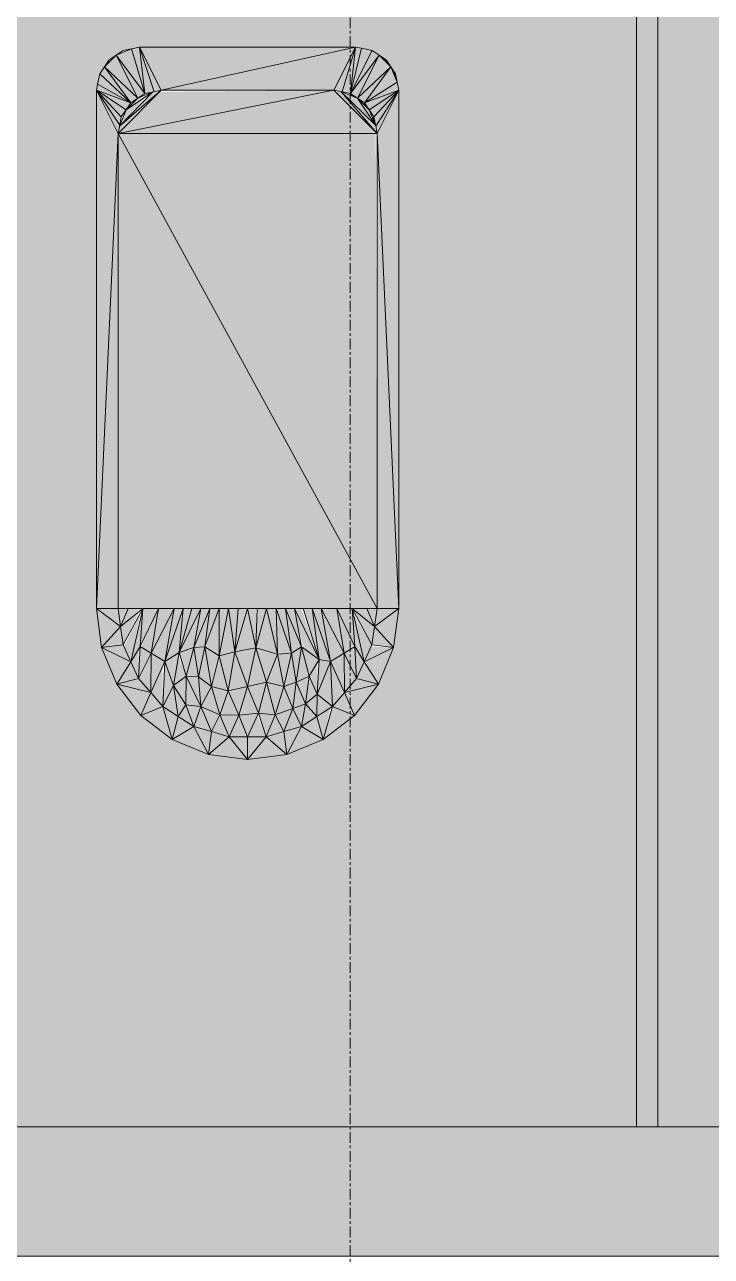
# Model space of a CAD drawing. Header units: inches. Extents: x -54880 to -186, y -265 to 853.
# Drawn here: x -15542.8 to -15511, y -6 to 51 of the extents above; entities that cross this region are included whole.
import ezdxf

# ---------------------------------------------------------------- set-up
doc = ezdxf.new("R2010")
doc.units = ezdxf.units.IN
doc.header["$MEASUREMENT"] = 0
doc.linetypes.add('Grid Line 1_2_', pattern=[0.875, 0.5, -0.125, 0.125, -0.125])
for name, color, linetype, lineweight in [('A-FLOR-LEVL', 51, 'Continuous', 9), ('A-GENM', 13, 'Continuous', 9), ('A-WALL', 113, 'Continuous', 9), ('C-BLDG-PADS', 91, 'Continuous', 9), ('S-GRID', 1, 'Continuous', 9)]:
    doc.layers.add(name, color=color, linetype=linetype, lineweight=lineweight)

# ---------------------------------------------------------------- blocks, each defined once
blk = doc.blocks.new('Urinal-Wall-3D-_-Section 10')
at = {"layer": 'A-GENM'}
for points in [[(22533.212, 47.631), (22532.213, 49.631), (22531.671, 49.09)], [(22533.538, 47.848), (22532.919, 49.924), (22532.213, 49.631)], [(22533.212, 47.631), (22533.538, 47.848), (22532.213, 49.631)], [(22533.538, 47.848), (22533.303, 50), (22532.919, 49.924)], [(22533.538, 47.848), (22533.97, 47.934), (22533.303, 50)], [(22533.97, 47.934), (22534.302, 48), (22533.303, 50)], [(22534.302, 48), (22543.302, 50), (22533.303, 50)], [(22540.188, 48), (22542.303, 48), (22543.302, 50), (22534.302, 48)], [(22542.686, 47.924), (22543.302, 50), (22542.303, 48)], [(22543.068, 47.848), (22543.302, 50), (22542.686, 47.924)], [(22543.068, 47.848), (22543.581, 49.945), (22543.302, 50)], [(22543.068, 47.848), (22544.068, 49.848), (22543.581, 49.945)], [(22543.068, 47.848), (22544.392, 49.631), (22544.068, 49.848)], [(22543.393, 47.631), (22544.392, 49.631), (22543.068, 47.848)], [(22543.393, 47.631), (22544.934, 49.09), (22544.392, 49.631)], [(22544.934, 49.09), (22544.717, 49.414), (22544.392, 49.631)], [(22532.889, 47.414), (22531.671, 49.09), (22531.455, 48.765)], [(22532.889, 47.414), (22533.212, 47.631), (22531.671, 49.09)], [(22543.717, 47.414), (22544.934, 49.09), (22543.393, 47.631)], [(22543.717, 47.414), (22545.227, 48.383), (22544.934, 49.09)], [(22545.227, 48.383), (22545.151, 48.765), (22544.934, 49.09)], [(22532.889, 47.414), (22531.455, 48.765), (22531.358, 48.278)], [(22532.889, 47.414), (22531.358, 48.278), (22531.302, 48)], [(22532.379, 46.383), (22532.455, 46.765), (22531.302, 48)], [(22531.302, 24), (22532.303, 46), (22531.302, 48), (22531.302, 29.558)], [(22532.303, 46), (22532.379, 46.383), (22531.302, 48)], [(22532.455, 46.765), (22532.672, 47.09), (22531.302, 48)], [(22532.672, 47.09), (22532.889, 47.414), (22531.302, 48)], [(22532.303, 46), (22542.303, 48), (22534.236, 47.934), (22532.379, 46.076)], [(22532.369, 46.334), (22534.302, 48), (22533.846, 47.848), (22532.379, 46.344)], [(22543.934, 46), (22544.237, 46.066), (22542.303, 48), (22532.379, 46), (22543.302, 46)], [(22544.303, 46), (22542.636, 47.934), (22542.379, 47.924), (22544.237, 46.066)], [(22543.717, 47.414), (22545.303, 48), (22545.227, 48.383)], [(22543.934, 47.09), (22545.303, 48), (22543.717, 47.414)], [(22544.15, 46.765), (22545.303, 48), (22543.934, 47.09)], [(22544.237, 46.333), (22545.303, 48), (22544.15, 46.765)], [(22544.303, 46), (22545.303, 48), (22544.237, 46.333)], [(22545.303, 24), (22545.303, 48), (22544.303, 46), (22545.05, 29.558)], [(22532.369, 46.334), (22533.582, 47.698), (22532.672, 47.09), (22532.369, 46.335)], [(22532.672, 47.09), (22533.538, 47.766), (22533.212, 47.631), (22532.889, 47.307)], [(22544.227, 46.383), (22543.393, 47.631), (22542.724, 47.848), (22544.15, 46.457)], [(22543.393, 47.631), (22543.068, 47.848), (22543.068, 47.761), (22543.302, 47.667)], [(22544.303, 46), (22544.15, 46.457), (22543.084, 47.414), (22544.237, 46.076)], [(22543.934, 47.09), (22543.717, 47.414), (22543.651, 47.372), (22543.717, 47.307)], [(22532.303, 46), (22533.538, 47.341), (22532.369, 46.334)], [(22544.227, 46.383), (22543.934, 47.09), (22543.591, 47.334), (22544.15, 46.497)], [(22544.227, 46.383), (22544.15, 46.765), (22544.068, 46.765), (22544.15, 46.567)], [(22532.303, 24), (22532.303, 46), (22531.302, 24)], [(22544.303, 24), (22544.237, 46), (22532.303, 46), (22544.183, 24.22)], [(22539.618, 24), (22544.303, 24), (22532.303, 46), (22532.303, 24), (22539.18, 24)], [(22545.029, 24), (22545.303, 24), (22544.303, 46), (22544.303, 24)], [(22531.541, 22.188), (22532.423, 23.161), (22531.302, 24), (22531.525, 22.31)], [(22532.423, 23.161), (22532.303, 24), (22531.302, 24), (22532.303, 23.251)], [(22532.423, 23.161), (22532.779, 24), (22532.303, 24)], [(22532.423, 23.161), (22533.335, 24), (22532.779, 24)], [(22532.9, 21.533), (22533.341, 22.31), (22533.456, 24), (22533.048, 22.188)], [(22533.335, 22.233), (22534.178, 24), (22533.456, 24)], [(22533.835, 21.938), (22534.178, 24), (22533.377, 22.209), (22533.456, 22.162)], [(22533.835, 21.938), (22534.9, 24), (22534.178, 24)], [(22534.462, 21.549), (22535.133, 21.96), (22535.313, 24), (22534.597, 21.938)], [(22534.462, 21.549), (22535.313, 24), (22534.9, 24), (22534.535, 21.96)], [(22535.133, 21.96), (22535.818, 22.199), (22536.136, 24), (22535.313, 22.326)], [(22535.133, 21.96), (22536.136, 24), (22535.725, 24), (22535.202, 22.199)], [(22535.133, 21.96), (22535.725, 24), (22535.313, 24), (22535.154, 22.199)], [(22535.818, 22.199), (22536.549, 24), (22536.136, 24)], [(22535.818, 22.199), (22536.316, 22.226), (22536.549, 24)], [(22536.316, 22.226), (22536.987, 24), (22536.549, 24)], [(22536.987, 21.806), (22536.987, 24), (22536.36, 22.199), (22536.696, 21.988)], [(22536.987, 21.806), (22537.708, 21.988), (22537.425, 24), (22537.024, 21.988)], [(22536.987, 21.806), (22537.4, 24), (22536.987, 24), (22536.987, 21.816)], [(22537.708, 21.988), (22537.865, 24), (22537.425, 24)], [(22537.708, 21.988), (22538.303, 24), (22537.865, 24)], [(22537.708, 21.988), (22538.684, 22.173), (22538.303, 24)], [(22538.684, 22.173), (22538.684, 24), (22538.303, 24)], [(22538.684, 22.173), (22539.18, 24), (22538.741, 24)], [(22539.69, 21.889), (22539.18, 24), (22538.684, 22.173), (22539.618, 21.909)], [(22539.69, 21.889), (22539.618, 24), (22539.18, 24), (22539.621, 22.173)], [(22539.69, 21.889), (22540.334, 21.936), (22539.618, 24), (22539.688, 21.936)], [(22540.334, 21.936), (22540.056, 24), (22539.618, 24), (22540.188, 22.359)], [(22540.334, 21.936), (22540.794, 22.22), (22540.056, 24), (22540.188, 23.025)], [(22540.794, 22.22), (22540.469, 24), (22540.056, 24), (22540.188, 23.683)], [(22541.61, 21.635), (22540.794, 24), (22540.469, 24), (22541.328, 22.22)], [(22541.61, 21.635), (22541.294, 24), (22540.881, 24), (22541.43, 22.22)], [(22542.144, 21.549), (22541.706, 24), (22541.294, 24), (22542.124, 21.605)], [(22542.144, 21.549), (22541.294, 24), (22541.61, 21.635), (22541.706, 21.62)], [(22542.771, 21.938), (22542.428, 24), (22541.706, 24)], [(22542.144, 21.549), (22542.771, 21.938), (22541.706, 24), (22542.128, 21.635)], [(22542.771, 21.938), (22543.233, 22.31), (22542.428, 24), (22542.722, 22.233)], [(22543.27, 22.233), (22543.15, 24), (22542.428, 24), (22542.771, 23.281)], [(22544.06, 22.31), (22544.183, 23.161), (22543.15, 24), (22543.308, 23.706)], [(22544.183, 23.161), (22543.827, 24), (22543.15, 24), (22543.317, 23.864)], [(22543.705, 21.533), (22543.15, 24), (22543.298, 22.188)], [(22544.183, 23.161), (22544.303, 24), (22543.827, 24), (22544.06, 23.451)], [(22545.064, 22.188), (22545.303, 24), (22544.183, 23.161), (22545.029, 22.227)], [(22544.183, 23.161), (22545.303, 24), (22544.303, 24)], [(22532.546, 22.31), (22533.289, 23.864), (22532.423, 23.161)], [(22532.9, 21.533), (22533.335, 23.777), (22532.581, 22.233), (22532.601, 22.188)], [(22534.462, 21.549), (22534.865, 23.932), (22533.835, 21.938)], [(22541.61, 21.635), (22540.477, 23.955), (22540.881, 22.158), (22541.294, 21.862)], [(22543.705, 21.533), (22544.06, 22.31), (22543.217, 23.703), (22543.548, 22.233)], [(22531.541, 22.188), (22532.546, 22.31), (22532.423, 23.161), (22532.303, 23.028)], [(22545.064, 22.188), (22544.183, 23.161), (22544.06, 22.31), (22545.029, 22.193)], [(22532.9, 21.533), (22532.546, 22.31), (22531.541, 22.188), (22532.64, 21.658)], [(22532.241, 20.5), (22532.9, 21.533), (22531.541, 22.188)], [(22533.255, 20.756), (22533.255, 22.103), (22532.9, 21.533)], [(22533.255, 20.756), (22533.835, 21.938), (22533.335, 22.233)], [(22533.814, 20.111), (22533.814, 21.896), (22533.255, 20.756), (22533.754, 20.181)], [(22533.814, 20.111), (22534.462, 21.549), (22533.835, 21.938), (22533.815, 20.181)], [(22534.865, 20.438), (22535.133, 21.96), (22534.462, 21.549), (22534.707, 20.873)], [(22534.865, 20.438), (22535.458, 20.873), (22535.102, 21.783), (22534.9, 20.637)], [(22535.458, 20.873), (22535.818, 22.199), (22535.133, 21.96), (22535.346, 21.248)], [(22536.028, 20.832), (22535.818, 22.199), (22535.458, 20.873), (22535.818, 20.847)], [(22536.028, 20.832), (22536.316, 22.226), (22535.818, 22.199)], [(22536.633, 20.391), (22536.316, 22.226), (22536.028, 20.832), (22536.316, 20.622)], [(22536.633, 20.391), (22536.987, 21.806), (22536.316, 22.226), (22536.557, 20.832)], [(22537.4, 20.191), (22536.987, 21.806), (22536.633, 20.391)], [(22537.4, 20.191), (22537.708, 21.988), (22536.987, 21.806), (22537.349, 20.394)], [(22537.4, 20.191), (22538.303, 20.394), (22537.708, 21.988), (22537.425, 20.337)], [(22538.303, 20.394), (22538.684, 22.173), (22537.708, 21.988)], [(22538.303, 20.394), (22539.17, 20.584), (22538.684, 22.173)], [(22539.17, 20.584), (22539.69, 21.889), (22538.684, 22.173)], [(22539.973, 20.391), (22539.69, 21.889), (22539.17, 20.584)], [(22539.973, 20.391), (22540.334, 21.936), (22539.69, 21.889)], [(22539.973, 20.391), (22540.55, 20.583), (22540.334, 21.936), (22540.188, 21.309)], [(22540.55, 20.583), (22540.794, 22.22), (22540.334, 21.936), (22540.504, 20.873)], [(22540.55, 20.583), (22541.147, 20.873), (22540.794, 22.22), (22540.752, 21.936)], [(22541.147, 20.873), (22541.61, 21.635), (22540.794, 22.22)], [(22542.791, 20.111), (22542.771, 21.938), (22542.144, 21.549), (22542.771, 20.156)], [(22543.351, 20.756), (22543.27, 22.233), (22542.771, 21.938)], [(22542.791, 20.111), (22543.351, 20.756), (22542.771, 21.938), (22542.79, 20.181)], [(22543.351, 20.756), (22543.705, 21.533), (22543.272, 22.188), (22543.308, 21.533)], [(22543.705, 21.533), (22545.029, 22.193), (22544.025, 22.233)], [(22544.364, 20.5), (22545.029, 22.171), (22543.705, 21.533), (22544.06, 20.977)], [(22532.241, 20.5), (22533.255, 20.756), (22532.9, 21.533), (22532.546, 20.977)], [(22534.374, 19.466), (22534.374, 21.354), (22533.814, 20.111)], [(22534.374, 19.466), (22534.865, 20.438), (22534.462, 21.549), (22534.401, 20.111)], [(22541.531, 20.031), (22541.531, 21.505), (22541.173, 20.818), (22541.463, 20.181)], [(22541.531, 20.031), (22542.144, 21.549), (22541.61, 21.635), (22541.539, 20.181)], [(22542.231, 19.466), (22542.144, 21.549), (22541.531, 20.031), (22542.144, 19.537)], [(22542.231, 19.466), (22542.759, 20.181), (22542.144, 21.549), (22542.21, 19.967)], [(22544.364, 20.5), (22543.705, 21.533), (22543.371, 20.751), (22544.06, 20.577)], [(22533.814, 20.111), (22533.255, 20.756), (22532.241, 20.5), (22533.531, 20.181)], [(22535.44, 19.539), (22535.458, 20.873), (22534.865, 20.438), (22535.346, 19.687)], [(22536.141, 19.469), (22535.458, 20.873), (22535.44, 19.539)], [(22536.141, 19.469), (22536.028, 20.832), (22535.458, 20.873), (22535.795, 20.181)], [(22536.141, 19.469), (22536.633, 20.391), (22536.028, 20.832), (22536.082, 20.181)], [(22538.801, 19.15), (22539.17, 20.584), (22538.303, 20.394), (22538.388, 20.181)], [(22539.586, 19.075), (22539.17, 20.584), (22538.801, 19.15), (22539.17, 19.115)], [(22539.586, 19.075), (22539.973, 20.391), (22539.17, 20.584), (22539.565, 19.15)], [(22540.4, 19.363), (22540.55, 20.583), (22539.973, 20.391), (22540.188, 19.874)], [(22540.4, 19.363), (22540.991, 19.578), (22540.55, 20.583), (22540.501, 20.181)], [(22540.991, 19.578), (22541.147, 20.873), (22540.55, 20.583), (22540.792, 20.031)], [(22540.991, 19.578), (22541.531, 20.031), (22541.147, 20.873), (22541.064, 20.181)], [(22542.791, 20.111), (22544.364, 20.5), (22543.351, 20.756), (22542.852, 20.181)], [(22533.353, 19.05), (22533.814, 20.111), (22532.241, 20.5), (22533.035, 19.466)], [(22533.353, 19.05), (22534.374, 19.466), (22533.814, 20.111)], [(22535.092, 19.004), (22534.865, 20.438), (22534.374, 19.466), (22534.865, 19.15)], [(22535.092, 19.004), (22535.44, 19.539), (22534.865, 20.438), (22535.019, 19.466)], [(22537.02, 19.075), (22536.633, 20.391), (22536.141, 19.469)], [(22537.02, 19.075), (22537.4, 20.191), (22536.633, 20.391), (22536.694, 20.181)], [(22537.901, 19.058), (22537.397, 20.181), (22537.02, 19.075)], [(22537.901, 19.058), (22538.303, 20.394), (22537.405, 20.181)], [(22537.901, 19.058), (22538.801, 19.15), (22538.303, 20.394), (22538.239, 20.181)], [(22539.586, 19.075), (22540.4, 19.363), (22539.973, 20.391), (22539.911, 20.181)], [(22541.514, 19.004), (22541.514, 20.017), (22540.991, 19.578), (22541.093, 19.466)], [(22541.514, 19.004), (22542.231, 19.466), (22541.531, 20.031), (22541.522, 19.466)], [(22543.252, 19.05), (22542.771, 20.087), (22542.231, 19.466), (22542.791, 19.238)], [(22543.252, 19.05), (22544.364, 20.5), (22542.791, 20.111), (22543.072, 19.466)], [(22534.803, 17.938), (22534.374, 19.466), (22533.353, 19.05), (22534.462, 18.2)], [(22534.803, 17.938), (22535.092, 19.004), (22534.374, 19.466), (22534.504, 19.004)], [(22535.811, 18.542), (22535.44, 19.539), (22535.092, 19.004), (22535.346, 18.841)], [(22535.811, 18.542), (22536.141, 19.469), (22535.44, 19.539)], [(22536.63, 18.302), (22536.141, 19.469), (22535.811, 18.542), (22536.491, 18.343)], [(22536.63, 18.302), (22537.02, 19.075), (22536.141, 19.469), (22536.529, 18.542)], [(22540.796, 18.542), (22540.991, 19.578), (22540.4, 19.363)], [(22540.796, 18.542), (22541.514, 19.004), (22540.991, 19.578), (22540.883, 19.004)], [(22541.802, 17.938), (22542.144, 19.409), (22541.531, 18.939)], [(22541.802, 17.938), (22543.252, 19.05), (22542.231, 19.466), (22542.102, 19.004)], [(22534.803, 17.938), (22535.811, 18.542), (22535.092, 19.004), (22534.865, 18.165)], [(22537.449, 18.061), (22537.02, 19.075), (22536.63, 18.302)], [(22537.449, 18.061), (22537.901, 19.058), (22537.02, 19.075)], [(22538.303, 18.061), (22537.901, 19.058), (22537.449, 18.061)], [(22538.303, 18.061), (22538.801, 19.15), (22537.901, 19.058)], [(22538.801, 18.061), (22539.157, 18.061), (22538.759, 19.058), (22538.303, 18.061)], [(22539.157, 18.061), (22539.586, 19.075), (22538.801, 19.15)], [(22539.157, 18.061), (22539.976, 18.302), (22539.586, 19.075), (22539.259, 18.302)], [(22539.976, 18.302), (22540.4, 19.363), (22539.586, 19.075)], [(22539.976, 18.302), (22540.796, 18.542), (22540.4, 19.363), (22540.072, 18.542)], [(22541.802, 17.938), (22541.514, 19.004), (22540.796, 18.542), (22541.196, 18.302)], [(22536.491, 17.239), (22535.811, 18.542), (22534.803, 17.938), (22536.141, 17.384)], [(22536.491, 17.239), (22536.63, 18.302), (22535.811, 18.542), (22536.141, 17.91)], [(22536.491, 17.239), (22537.449, 18.061), (22536.63, 18.302), (22536.598, 18.061)], [(22540.115, 17.239), (22539.976, 18.302), (22539.157, 18.061), (22539.976, 17.358)], [(22540.115, 17.239), (22540.796, 18.542), (22539.976, 18.302), (22540.007, 18.061)], [(22540.115, 17.239), (22541.802, 17.938), (22540.796, 18.542), (22540.188, 17.378)], [(22538.303, 17), (22537.449, 18.061), (22536.491, 17.239), (22537.901, 17.053)], [(22538.303, 17), (22538.303, 18.061), (22537.449, 18.061), (22537.993, 17.385)], [(22538.303, 17), (22539.157, 18.061), (22538.303, 18.061)], [(22538.303, 17), (22540.115, 17.239), (22539.157, 18.061), (22538.587, 17.354)]]:
    blk.add_hatch(color=256, dxfattribs=at).paths.add_polyline_path(points, flags=0)
for p, q in [((22532.213, 49.631), (22531.671, 49.09)), ((22532.213, 49.631), (22531.888, 49.414)), ((22532.919, 49.924), (22532.213, 49.631)), ((22532.537, 49.848), (22532.213, 49.631)), ((22532.213, 49.631), (22533.212, 47.631)), ((22533.538, 47.848), (22532.213, 49.631)), ((22532.919, 49.924), (22532.537, 49.848)), ((22533.303, 50), (22532.919, 49.924)), ((22533.538, 47.848), (22532.919, 49.924)), ((22533.303, 50), (22533.538, 47.848)), ((22533.97, 47.934), (22533.303, 50)), ((22534.302, 48), (22533.303, 50)), ((22543.302, 50), (22533.303, 50)), ((22543.302, 50), (22534.302, 48)), ((22543.302, 50), (22542.303, 48)), ((22543.302, 50), (22542.686, 47.924)), ((22543.068, 47.848), (22543.302, 50)), ((22543.068, 47.848), (22543.581, 49.945)), ((22544.068, 49.848), (22543.068, 47.848)), ((22544.392, 49.631), (22543.068, 47.848)), ((22543.581, 49.945), (22543.302, 50)), ((22543.393, 47.631), (22544.392, 49.631)), ((22544.068, 49.848), (22543.581, 49.945)), ((22544.392, 49.631), (22544.068, 49.848)), ((22544.934, 49.09), (22544.392, 49.631)), ((22544.717, 49.414), (22544.392, 49.631)), ((22531.671, 49.09), (22531.455, 48.765)), ((22531.888, 49.414), (22531.671, 49.09)), ((22533.212, 47.631), (22531.671, 49.09)), ((22531.671, 49.09), (22532.889, 47.414)), ((22544.934, 49.09), (22543.393, 47.631)), ((22543.717, 47.414), (22544.934, 49.09)), ((22544.934, 49.09), (22544.717, 49.414)), ((22545.227, 48.383), (22544.934, 49.09)), ((22545.151, 48.765), (22544.934, 49.09)), ((22531.455, 48.765), (22531.358, 48.278)), ((22531.455, 48.765), (22532.889, 47.414)), ((22545.227, 48.383), (22545.151, 48.765)), ((22531.358, 48.278), (22531.302, 48)), ((22531.302, 48), (22532.379, 46.383)), ((22532.455, 46.765), (22531.302, 48)), ((22531.302, 48), (22531.302, 24)), ((22532.303, 46), (22531.302, 48)), ((22532.672, 47.09), (22531.302, 48)), ((22532.889, 47.414), (22531.302, 48)), ((22532.889, 47.414), (22531.358, 48.278)), ((22542.303, 48), (22532.303, 46)), ((22534.302, 48), (22532.303, 46)), ((22532.369, 46.334), (22534.302, 48)), ((22533.92, 47.924), (22532.369, 46.334)), ((22532.672, 47.09), (22533.92, 47.924)), ((22533.92, 47.924), (22533.212, 47.631)), ((22533.538, 47.848), (22533.97, 47.934)), ((22533.97, 47.934), (22534.302, 48)), ((22534.302, 48), (22542.303, 48)), ((22542.303, 48), (22542.686, 47.924)), ((22544.303, 46), (22542.303, 48)), ((22543.393, 47.631), (22542.636, 47.934)), ((22542.636, 47.934), (22544.227, 46.383)), ((22542.636, 47.934), (22544.303, 46)), ((22542.686, 47.924), (22543.068, 47.848)), ((22543.717, 47.414), (22545.227, 48.383)), ((22545.303, 48), (22543.717, 47.414)), ((22543.934, 47.09), (22545.303, 48)), ((22545.303, 48), (22544.15, 46.765)), ((22545.303, 48), (22544.237, 46.333)), ((22544.303, 46), (22545.303, 48)), ((22545.303, 48), (22545.227, 48.383)), ((22545.303, 24), (22545.303, 48)), ((22533.212, 47.631), (22532.672, 47.09)), ((22532.672, 47.09), (22532.889, 47.414)), ((22532.889, 47.414), (22533.212, 47.631)), ((22533.212, 47.631), (22533.538, 47.848)), ((22543.068, 47.848), (22543.393, 47.631)), ((22543.393, 47.631), (22543.717, 47.414)), ((22543.393, 47.631), (22543.934, 47.09)), ((22543.393, 47.631), (22544.227, 46.383)), ((22543.717, 47.414), (22543.934, 47.09)), ((22532.672, 47.09), (22532.369, 46.335)), ((22532.455, 46.765), (22532.672, 47.09)), ((22543.934, 47.09), (22544.15, 46.765)), ((22543.934, 47.09), (22544.227, 46.383)), ((22532.303, 46), (22532.379, 46.383)), ((22532.379, 46.383), (22532.455, 46.765)), ((22544.15, 46.765), (22544.237, 46.333)), ((22544.237, 46.333), (22544.303, 46)), ((22532.303, 46), (22531.302, 24)), ((22532.303, 24), (22532.303, 46)), ((22532.303, 46), (22544.303, 46)), ((22532.303, 46), (22544.303, 24)), ((22544.303, 46), (22544.303, 24)), ((22545.303, 24), (22544.303, 46)), ((22531.302, 24), (22532.303, 24)), ((22531.541, 22.188), (22531.302, 24)), ((22532.423, 23.161), (22531.302, 24)), ((22532.303, 24), (22532.779, 24)), ((22532.423, 23.161), (22532.303, 24)), ((22532.423, 23.161), (22533.456, 24)), ((22532.779, 24), (22532.423, 23.161)), ((22532.546, 22.31), (22533.456, 24)), ((22532.779, 24), (22533.456, 24)), ((22533.456, 24), (22532.9, 21.533)), ((22533.335, 22.233), (22533.456, 24)), ((22534.178, 24), (22533.335, 22.233)), ((22533.456, 24), (22534.178, 24)), ((22533.835, 21.938), (22534.9, 24)), ((22534.178, 24), (22533.835, 21.938)), ((22534.178, 24), (22534.9, 24)), ((22534.462, 21.549), (22534.9, 24)), ((22535.313, 24), (22534.462, 21.549)), ((22534.9, 24), (22535.313, 24)), ((22536.136, 24), (22535.133, 21.96)), ((22535.133, 21.96), (22535.313, 24)), ((22535.725, 24), (22535.133, 21.96)), ((22535.313, 24), (22535.725, 24)), ((22535.725, 24), (22536.136, 24)), ((22535.818, 22.199), (22536.136, 24)), ((22535.818, 22.199), (22536.549, 24)), ((22536.136, 24), (22536.549, 24)), ((22536.316, 22.226), (22536.549, 24)), ((22536.316, 22.226), (22536.987, 24)), ((22536.549, 24), (22536.987, 24)), ((22536.987, 24), (22537.425, 24)), ((22537.425, 24), (22536.987, 21.806)), ((22536.987, 24), (22536.987, 21.806)), ((22537.425, 24), (22537.865, 24)), ((22537.708, 21.988), (22537.425, 24)), ((22537.708, 21.988), (22537.865, 24)), ((22537.708, 21.988), (22538.303, 24)), ((22537.865, 24), (22538.303, 24)), ((22538.303, 24), (22538.741, 24)), ((22538.303, 24), (22538.684, 22.173)), ((22538.684, 22.173), (22538.741, 24)), ((22538.684, 22.173), (22539.18, 24)), ((22538.741, 24), (22539.18, 24)), ((22539.18, 24), (22539.618, 24)), ((22539.69, 21.889), (22539.18, 24)), ((22539.618, 24), (22540.056, 24)), ((22540.334, 21.936), (22539.618, 24)), ((22539.618, 24), (22539.69, 21.889)), ((22540.056, 24), (22540.469, 24)), ((22540.056, 24), (22540.334, 21.936)), ((22540.794, 22.22), (22540.056, 24)), ((22540.469, 24), (22540.881, 24)), ((22540.469, 24), (22541.61, 21.635)), ((22540.469, 24), (22540.794, 22.22)), ((22540.881, 24), (22541.294, 24)), ((22540.881, 24), (22541.61, 21.635)), ((22541.294, 24), (22541.706, 24)), ((22541.61, 21.635), (22541.294, 24)), ((22541.294, 24), (22542.144, 21.549)), ((22541.706, 24), (22542.428, 24)), ((22541.706, 24), (22542.771, 21.938)), ((22541.706, 24), (22542.144, 21.549)), ((22542.428, 24), (22543.15, 24)), ((22542.428, 24), (22542.771, 21.938)), ((22543.27, 22.233), (22542.428, 24)), ((22543.15, 24), (22543.827, 24)), ((22543.15, 24), (22543.705, 21.533)), ((22544.06, 22.31), (22543.15, 24)), ((22544.183, 23.161), (22543.15, 24)), ((22543.27, 22.233), (22543.15, 24)), ((22543.827, 24), (22544.303, 24)), ((22544.183, 23.161), (22543.827, 24)), ((22545.303, 24), (22544.183, 23.161)), ((22544.303, 24), (22544.183, 23.161)), ((22544.303, 24), (22545.303, 24)), ((22545.303, 24), (22545.064, 22.188)), ((22532.423, 23.161), (22531.541, 22.188)), ((22532.546, 22.31), (22532.423, 23.161)), ((22544.183, 23.161), (22544.06, 22.31)), ((22544.183, 23.161), (22545.064, 22.188)), ((22531.541, 22.188), (22532.546, 22.31)), ((22532.9, 21.533), (22532.546, 22.31)), ((22544.06, 22.31), (22543.705, 21.533)), ((22544.06, 22.31), (22545.064, 22.188)), ((22532.241, 20.5), (22531.541, 22.188)), ((22532.9, 21.533), (22531.541, 22.188)), ((22533.335, 22.233), (22532.9, 21.533)), ((22533.255, 20.756), (22533.335, 22.233)), ((22533.255, 20.756), (22533.835, 21.938)), ((22533.335, 22.233), (22533.835, 21.938)), ((22533.835, 21.938), (22533.814, 20.111)), ((22533.835, 21.938), (22534.462, 21.549)), ((22535.133, 21.96), (22534.462, 21.549)), ((22534.865, 20.438), (22535.133, 21.96)), ((22535.133, 21.96), (22535.818, 22.199)), ((22535.458, 20.873), (22535.133, 21.96)), ((22535.818, 22.199), (22535.458, 20.873)), ((22535.818, 22.199), (22536.316, 22.226)), ((22536.028, 20.832), (22535.818, 22.199)), ((22536.316, 22.226), (22536.028, 20.832)), ((22536.633, 20.391), (22536.316, 22.226)), ((22536.987, 21.806), (22536.316, 22.226)), ((22536.633, 20.391), (22536.987, 21.806)), ((22537.708, 21.988), (22536.987, 21.806)), ((22536.987, 21.806), (22537.4, 20.191)), ((22537.4, 20.191), (22537.708, 21.988)), ((22538.684, 22.173), (22537.708, 21.988)), ((22538.303, 20.394), (22537.708, 21.988)), ((22538.684, 22.173), (22538.303, 20.394)), ((22539.17, 20.584), (22538.684, 22.173)), ((22539.69, 21.889), (22538.684, 22.173)), ((22539.69, 21.889), (22539.17, 20.584)), ((22539.69, 21.889), (22540.334, 21.936)), ((22539.973, 20.391), (22539.69, 21.889)), ((22539.973, 20.391), (22540.334, 21.936)), ((22540.334, 21.936), (22540.794, 22.22)), ((22540.55, 20.583), (22540.334, 21.936)), ((22540.55, 20.583), (22540.794, 22.22)), ((22540.794, 22.22), (22541.147, 20.873)), ((22541.61, 21.635), (22540.794, 22.22)), ((22542.144, 21.549), (22542.771, 21.938)), ((22542.771, 21.938), (22543.27, 22.233)), ((22542.771, 21.938), (22543.351, 20.756)), ((22542.791, 20.111), (22542.771, 21.938)), ((22543.27, 22.233), (22543.351, 20.756)), ((22543.705, 21.533), (22543.27, 22.233)), ((22545.064, 22.188), (22543.705, 21.533)), ((22545.064, 22.188), (22544.364, 20.5)), ((22532.241, 20.5), (22532.9, 21.533)), ((22533.255, 20.756), (22532.9, 21.533)), ((22534.462, 21.549), (22533.814, 20.111)), ((22534.374, 19.466), (22534.462, 21.549)), ((22534.462, 21.549), (22534.865, 20.438)), ((22541.147, 20.873), (22541.61, 21.635)), ((22541.531, 20.031), (22541.61, 21.635)), ((22542.144, 21.549), (22541.531, 20.031)), ((22542.144, 21.549), (22541.61, 21.635)), ((22542.231, 19.466), (22542.144, 21.549)), ((22542.144, 21.549), (22542.791, 20.111)), ((22543.705, 21.533), (22543.351, 20.756)), ((22544.364, 20.5), (22543.705, 21.533)), ((22533.255, 20.756), (22532.241, 20.5)), ((22533.814, 20.111), (22533.255, 20.756)), ((22535.458, 20.873), (22534.865, 20.438)), ((22535.458, 20.873), (22535.44, 19.539)), ((22536.141, 19.469), (22535.458, 20.873)), ((22536.028, 20.832), (22535.458, 20.873)), ((22536.141, 19.469), (22536.028, 20.832)), ((22536.028, 20.832), (22536.633, 20.391)), ((22539.17, 20.584), (22538.303, 20.394)), ((22538.801, 19.15), (22539.17, 20.584)), ((22539.586, 19.075), (22539.17, 20.584)), ((22539.17, 20.584), (22539.973, 20.391)), ((22540.55, 20.583), (22539.973, 20.391)), ((22540.4, 19.363), (22540.55, 20.583)), ((22541.147, 20.873), (22540.55, 20.583)), ((22540.55, 20.583), (22540.991, 19.578)), ((22541.147, 20.873), (22540.991, 19.578)), ((22541.531, 20.031), (22541.147, 20.873)), ((22543.351, 20.756), (22542.791, 20.111)), ((22543.351, 20.756), (22544.364, 20.5)), ((22533.353, 19.05), (22532.241, 20.5)), ((22533.814, 20.111), (22532.241, 20.5)), ((22533.353, 19.05), (22533.814, 20.111)), ((22534.374, 19.466), (22533.814, 20.111)), ((22534.865, 20.438), (22534.374, 19.466)), ((22534.865, 20.438), (22535.44, 19.539)), ((22535.092, 19.004), (22534.865, 20.438)), ((22536.633, 20.391), (22536.141, 19.469)), ((22536.633, 20.391), (22537.02, 19.075)), ((22537.4, 20.191), (22536.633, 20.391)), ((22537.02, 19.075), (22537.4, 20.191)), ((22538.303, 20.394), (22537.4, 20.191)), ((22537.901, 19.058), (22537.4, 20.191)), ((22538.303, 20.394), (22537.901, 19.058)), ((22538.303, 20.394), (22538.801, 19.15)), ((22539.973, 20.391), (22539.586, 19.075)), ((22540.4, 19.363), (22539.973, 20.391)), ((22540.991, 19.578), (22541.531, 20.031)), ((22541.514, 19.004), (22541.531, 20.031)), ((22541.531, 20.031), (22542.231, 19.466)), ((22542.791, 20.111), (22542.231, 19.466)), ((22542.791, 20.111), (22544.364, 20.5)), ((22542.791, 20.111), (22543.252, 19.05)), ((22544.364, 20.5), (22543.252, 19.05)), ((22534.374, 19.466), (22533.353, 19.05)), ((22534.803, 17.938), (22534.374, 19.466)), ((22535.092, 19.004), (22534.374, 19.466)), ((22535.44, 19.539), (22535.092, 19.004)), ((22535.44, 19.539), (22536.141, 19.469)), ((22535.811, 18.542), (22535.44, 19.539)), ((22535.811, 18.542), (22536.141, 19.469)), ((22536.141, 19.469), (22536.63, 18.302)), ((22537.02, 19.075), (22536.141, 19.469)), ((22540.991, 19.578), (22540.4, 19.363)), ((22540.796, 18.542), (22540.991, 19.578)), ((22540.991, 19.578), (22541.514, 19.004)), ((22542.231, 19.466), (22541.514, 19.004)), ((22541.802, 17.938), (22542.231, 19.466)), ((22542.231, 19.466), (22543.252, 19.05)), ((22534.803, 17.938), (22533.353, 19.05)), ((22535.092, 19.004), (22534.803, 17.938)), ((22535.811, 18.542), (22535.092, 19.004)), ((22536.63, 18.302), (22537.02, 19.075)), ((22537.02, 19.075), (22537.901, 19.058)), ((22537.02, 19.075), (22537.449, 18.061)), ((22537.449, 18.061), (22537.901, 19.058)), ((22537.901, 19.058), (22538.801, 19.15)), ((22537.901, 19.058), (22538.303, 18.061)), ((22538.801, 19.15), (22538.303, 18.061)), ((22539.157, 18.061), (22538.801, 19.15)), ((22539.586, 19.075), (22538.801, 19.15)), ((22539.586, 19.075), (22539.157, 18.061)), ((22539.586, 19.075), (22540.4, 19.363)), ((22539.976, 18.302), (22539.586, 19.075)), ((22540.4, 19.363), (22539.976, 18.302)), ((22540.796, 18.542), (22540.4, 19.363)), ((22541.514, 19.004), (22540.796, 18.542)), ((22541.802, 17.938), (22541.514, 19.004)), ((22543.252, 19.05), (22541.802, 17.938)), ((22534.803, 17.938), (22535.811, 18.542)), ((22535.811, 18.542), (22536.491, 17.239)), ((22536.63, 18.302), (22535.811, 18.542)), ((22536.491, 17.239), (22536.63, 18.302)), ((22537.449, 18.061), (22536.63, 18.302)), ((22539.976, 18.302), (22539.157, 18.061)), ((22540.796, 18.542), (22539.976, 18.302)), ((22540.115, 17.239), (22539.976, 18.302)), ((22540.115, 17.239), (22540.796, 18.542)), ((22540.796, 18.542), (22541.802, 17.938)), ((22536.491, 17.239), (22534.803, 17.938)), ((22537.449, 18.061), (22536.491, 17.239)), ((22538.303, 18.061), (22537.449, 18.061)), ((22537.449, 18.061), (22538.303, 17)), ((22539.157, 18.061), (22538.303, 18.061)), ((22538.303, 18.061), (22538.303, 17)), ((22538.303, 17), (22539.157, 18.061)), ((22540.115, 17.239), (22539.157, 18.061)), ((22541.802, 17.938), (22540.115, 17.239)), ((22538.303, 17), (22536.491, 17.239)), ((22540.115, 17.239), (22538.303, 17))]:
    blk.add_line(p, q, dxfattribs=at)
blk = doc.blocks.new('Locker Rooms_Ryan_ifc-3-Section 1')
at = {"layer": 'A-WALL', "lineweight": 5}
h = blk.add_hatch(color=10, dxfattribs=at)
h.paths.add_polyline_path([(22423.631, 0), (22479.303, 0), (22479.303, 29.5), (22423.631, 29.5), (22423.631, 20.181)], flags=0)
h.paths.add_polyline_path([(22569.238, 0), (22593.303, 0), (22593.303, 96), (22696.303, 96), (22696.303, 0), (22744.303, 0), (22744.303, 96), (22781.303, 96), (22781.303, 143.808), (22732.41, 145.785), (22732.487, 145.672), (22780.803, 143.659), (22779.867, 121.178), (22484.303, 133.493), (22484.303, 35), (22519.303, 35), (22519.303, 96), (22520.303, 96), (22520.303, 0), (22556.303, 0), (22556.303, 96), (22557.303, 96), (22557.303, 0)], flags=0)
h.paths.add_polyline_path([(22484.303, 0), (22519.303, 0), (22519.303, 29.5), (22484.303, 29.5), (22484.303, 20.181)], flags=0)
h.paths.add_polyline_path([(22787.412, 0), (22796.015, 0.062), (22796.015, 143.195), (22787.303, 143.558), (22787.303, 96.617), (22787.412, 96.617), (22787.49, 94.235), (22787.948, 93.852), (22787.877, 93.768), (22787.412, 94.158), (22787.49, 45.985), (22787.948, 45.602), (22787.877, 45.518), (22787.412, 45.908), (22787.412, 20.181)], flags=0)
h.paths.add_polyline_path([(22538.303, 17), (22536.201, 17.359), (22534.803, 17.938), (22533.255, 19.178), (22532.135, 20.756), (22531.525, 22.31), (22531.302, 24), (22531.358, 48.278), (22531.455, 48.765), (22531.888, 49.414), (22532.537, 49.848), (22533.538, 50), (22543.581, 49.945), (22544.068, 49.848), (22544.717, 49.414), (22545.151, 48.765), (22545.303, 48), (22545.303, 24), (22545.029, 22.104), (22544.303, 20.42), (22543.252, 19.05), (22541.514, 17.818), (22539.976, 17.22), (22539.157, 17.112)], flags=0)
h.paths.add_polyline_path([(22575.303, 17), (22573.491, 17.239), (22571.802, 17.938), (22570.255, 19.178), (22569.238, 20.506), (22568.526, 22.31), (22568.303, 24), (22568.358, 48.278), (22568.455, 48.765), (22568.889, 49.414), (22569.538, 49.848), (22570.538, 50), (22580.581, 49.945), (22581.13, 49.807), (22581.716, 49.414), (22582.15, 48.765), (22582.302, 48), (22582.302, 24), (22582.065, 22.188), (22581.303, 20.42), (22580.253, 19.05), (22578.514, 17.818), (22576.976, 17.22), (22576.157, 17.112)], flags=0)
h.paths.add_polyline_path([(22453.037, 35), (22479.303, 35), (22479.303, 133.702), (22423.631, 136.021), (22423.631, 126.336), (22424.312, 126.481), (22426.402, 126.481), (22428.447, 126.046), (22430.357, 125.196), (22432.048, 123.967), (22433.447, 122.414), (22434.493, 120.603), (22435.139, 118.615), (22435.357, 116.536), (22435.139, 114.457), (22434.493, 112.469), (22433.447, 110.658), (22432.048, 109.104), (22430.357, 107.876), (22428.447, 107.025), (22426.402, 106.591), (22424.312, 106.591), (22423.631, 106.735), (22423.631, 35)], flags=0)
h.paths.add_polyline_path([(22794.728, 45.518), (22794.658, 45.602), (22795.193, 46.051), (22795.193, 48.371), (22795.303, 48.367), (22795.303, 46), (22795.115, 45.843)], flags=0)
h.paths.add_polyline_path([(22787.49, 48.445), (22787.49, 48.555), (22795.115, 48.555), (22795.115, 48.445), (22787.877, 48.445)], flags=0)
h.paths.add_polyline_path([(22794.728, 93.768), (22794.658, 93.852), (22795.193, 94.301), (22795.193, 96.621), (22795.303, 96.617), (22795.303, 94.25), (22795.115, 94.093)], flags=0)
h.paths.add_polyline_path([(22787.49, 96.695), (22787.49, 96.805), (22795.115, 96.805), (22795.115, 96.695)], flags=0)
h.paths.add_polyline_path([(22451.429, 106.591), (22449.384, 107.025), (22447.474, 107.876), (22445.783, 109.104), (22444.384, 110.658), (22443.339, 112.469), (22442.693, 114.457), (22442.474, 116.536), (22442.693, 118.615), (22443.339, 120.603), (22444.384, 122.414), (22445.783, 123.967), (22447.474, 125.196), (22449.384, 126.046), (22451.429, 126.481), (22453.52, 126.481), (22455.564, 126.046), (22457.474, 125.196), (22459.166, 123.967), (22460.564, 122.414), (22461.61, 120.603), (22462.256, 118.615), (22462.474, 116.536), (22462.256, 114.457), (22461.61, 112.469), (22460.564, 110.658), (22459.166, 109.104), (22457.474, 107.876), (22455.564, 107.025), (22453.52, 106.591), (22453.037, 106.591)], flags=0)
h.paths.add_polyline_path([(22730.036, 145.774), (22729.901, 145.95), (22672.462, 148.282), (22672.539, 148.17), (22729.579, 145.793)], flags=0)
h.paths.add_polyline_path([(22670.088, 148.272), (22669.953, 148.448), (22612.514, 150.78), (22612.591, 150.668), (22669.631, 148.291)], flags=0)
h.paths.add_polyline_path([(22610.14, 150.77), (22610.005, 150.946), (22552.566, 153.278), (22552.643, 153.165), (22609.683, 150.789)], flags=0)
h.paths.add_polyline_path([(22550.192, 153.268), (22550.057, 153.444), (22492.618, 155.776), (22492.695, 155.663), (22549.735, 153.287)], flags=0)
h.paths.add_polyline_path([(22490.244, 155.765), (22490.109, 155.941), (22484.303, 156.183), (22484.303, 156.013), (22489.787, 155.784)], flags=0)
h.paths.add_polyline_path([(22479.303, 156.221), (22479.303, 156.392), (22432.67, 158.274), (22432.747, 158.161), (22453.037, 157.316)], flags=0)
h.paths.add_polyline_path([(22430.296, 158.263), (22430.161, 158.439), (22423.631, 158.711), (22423.631, 158.541), (22429.839, 158.282)], flags=0)
blk.add_hatch(color=10, dxfattribs=at).paths.add_polyline_path([(22557.303, 0), (22557.303, 96), (22556.303, 96), (22556.303, 0)], flags=0)
at = {"layer": 'A-WALL', "color": 250}
for p, q in [((22556.303, 96), (22556.303, 0)), ((22557.303, 96), (22557.303, 0))]:
    blk.add_line(p, q, dxfattribs=at)
at = {"color": 250, "lineweight": 9}
blk.add_blockref('Urinal-Wall-3D-_-Section 10', (0, 0), dxfattribs=at)

msp = doc.modelspace()

# ---------------------------------------------------------------- hatches: boundary and pattern name
at = {"layer": 'C-BLDG-PADS'}
h = msp.add_hatch(dxfattribs=at)
h.set_pattern_fill('FP_17', color=256, style=0, pattern_type=2)
h.set_pattern_definition([(50, (22007.28, 102), (55.0854, -4.81984), [5.76, -63.36]), (355, (22007.28, 102), (-10.65569, 57.76853), [4.608, -50.688]), (100.451, (22011.873, 101.6), (44.42947, 52.94866), [4.895, -53.848]), (46.184, (22007.28, 117.36), (81.96444, -12.71212), [8.64, -95.04]), (96.636, (22014.11, 116.3), (71.7815, 74.81238), [7.343, -80.772]), (351.184, (22007.28, 117.36), (71.78195, 74.81243), [6.912, -76.032]), (21, (22014.96, 113.52), (45.84207, -30.92146), [5.76, -63.36]), (326, (22014.96, 113.52), (18.687064, 55.69148), [4.608, -50.688]), (71.451, (22018.783, 110.943), (64.52891, 24.77011), [4.895, -53.848]), (37.5, (22007.282, 102), (0.933895, 25.566816), [2.534, -47.539, 2.534, -48.922, -50.88]), (37.5, (22007.282, 102), (0.933895, 25.566816), [-101.53, 2.534, -48.346]), (7.5, (22007.282, 102), (20.20404, 30.291303), [2.534, -26.803, 2.534, -46.387, -19.392]), (7.5, (22007.282, 102), (20.20404, 30.291303), [-78.259, 2.534, -16.858]), (327.5, (21990.156, 102), (40.997785, -1.732403), [2.534, -16.666, 2.534, -57.37, -79.488]), (327.5, (21990.156, 102), (40.997785, -1.732403), [-79.104, 2.534, -76.954]), (317.5, (21982.476, 102), (44.788883, 7.68784), [2.534, -22.426, 2.534, -37.248, -56.448]), (317.5, (21982.476, 102), (44.788883, 7.68784), [-64.742, 2.534, -53.914])])
h.paths.add_polyline_path([(-15271.459, -6), (-15271.459, 0), (-16941.959, 0), (-16941.959, -6), (-15346.589, -6)], flags=0)

# ---------------------------------------------------------------- linework, layer by layer
at = {"layer": 'A-FLOR-LEVL', "linetype": 'Grid Line 1_2_'}
msp.add_line((-17709.161, 0), (-14843.391, 0), dxfattribs=at)
at = {"layer": 'C-BLDG-PADS'}
for p, q in [((-15271.459, 0), (-16936.334, 0)), ((-16941.959, -6), (-15271.459, -6))]:
    msp.add_line(p, q, dxfattribs=at)
at = {"layer": 'S-GRID', "linetype": 'Grid Line 1_2_'}
msp.add_line((-15527.709, -132), (-15527.709, 648.659), dxfattribs=at)

# ---------------------------------------------------------------- block references
at = {"color": 250, "lineweight": 5}
msp.add_blockref('Locker Rooms_Ryan_ifc-3-Section 1', (-38070.762, 0), dxfattribs=at)

doc.saveas('drawing.dxf')
